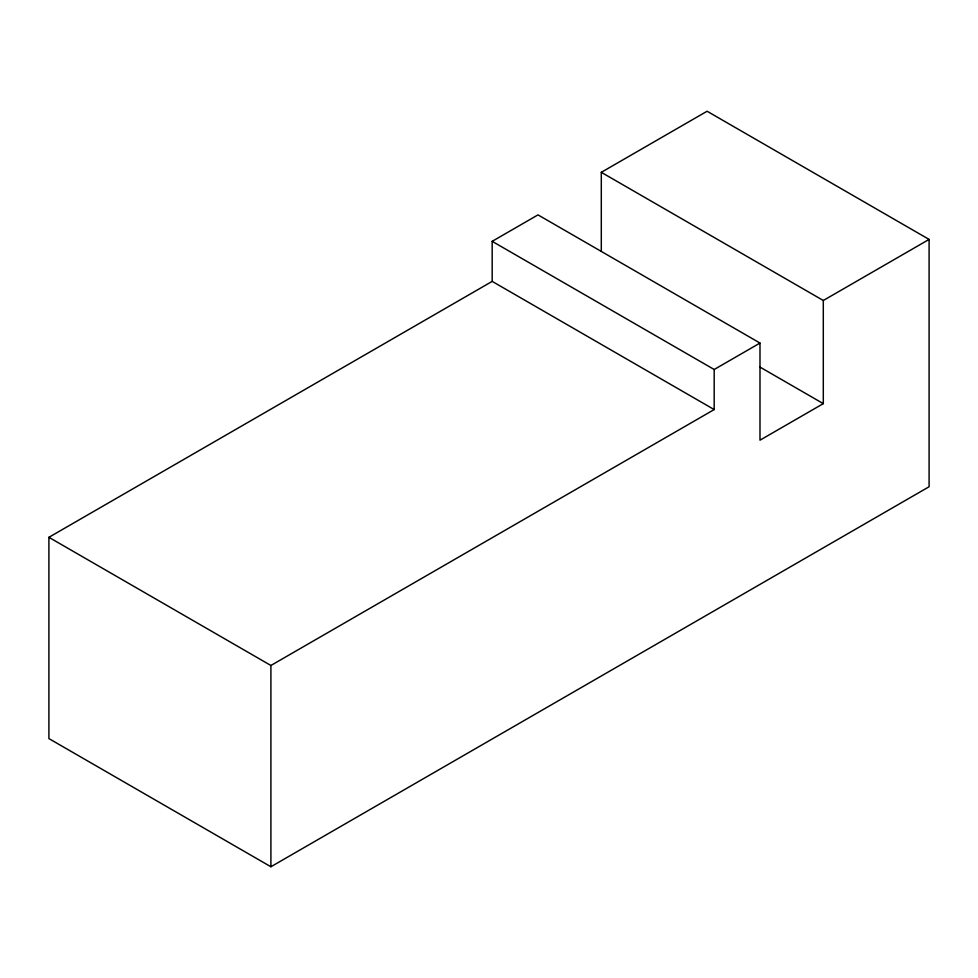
<?xml version="1.0" encoding="UTF-8"?>
<svg xmlns="http://www.w3.org/2000/svg" width="978" height="978" viewBox="0 0 978 978"><rect width="100%" height="100%" fill="white"/><g stroke="black" fill="none" stroke-linecap="round" stroke-linejoin="round"><path stroke-width="1.47" d="M601.299 251.199L601.299 172.324L707.094 111.247L929.1 239.414L929.1 486.751L270.906 866.752L48.9 738.586L48.9 537.313L492.178 281.383L714.184 409.562L270.906 665.48L48.9 537.313M492.178 281.383L492.178 241.334L537.998 214.879L759.992 343.058L759.992 440.186L823.305 403.633L823.305 300.49L601.299 172.324M823.305 300.49L929.1 239.414M492.178 241.334L714.184 369.501L759.992 343.058M759.869 367.019L823.305 403.633M714.184 369.501L714.184 409.562M270.906 665.48L270.906 866.752"/></g></svg>
